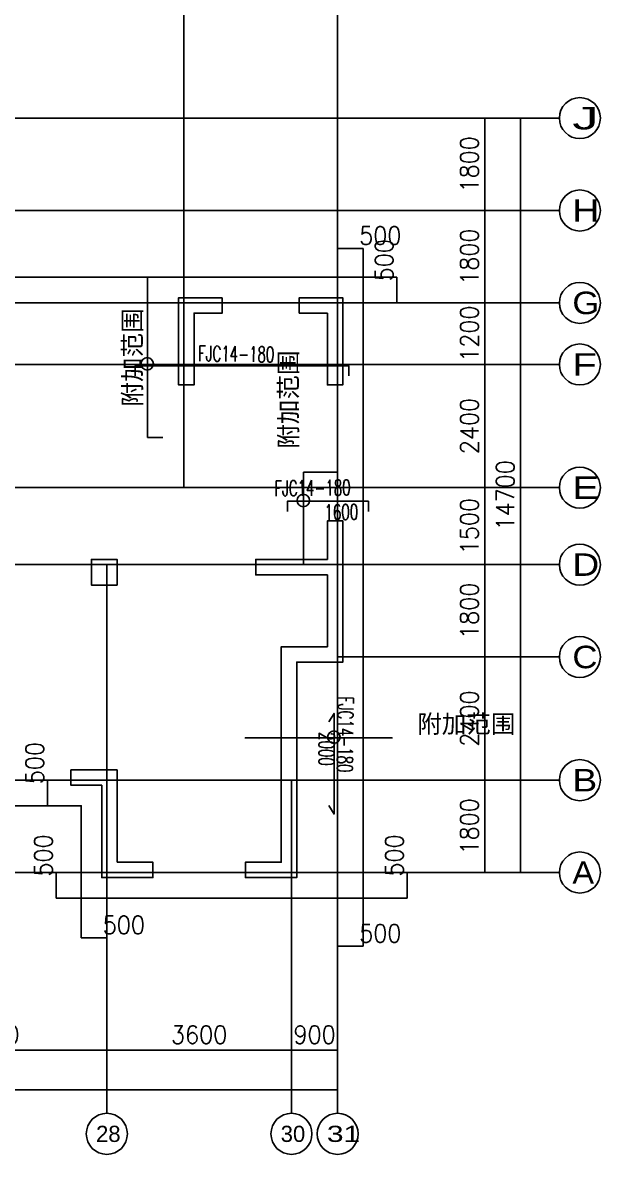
# Model space of a CAD drawing. Extents: x 628064 to 742735, y -407363 to -122417.
# Drawn here: x 717932 to 729197, y -383324 to -361271 of the extents above; entities that cross this region are included whole.
import ezdxf

# ---------------------------------------------------------------- set-up
doc = ezdxf.new("R2010")
doc.units = 0
doc.header["$LTSCALE"] = 100
for name, color, linetype in [('AXIS', 3, 'Continuous'), ('COLU', 255, 'Continuous'), ('DIM', 3, 'Continuous'), ('dim-wall', 7, 'Continuous'), ('dote', 253, 'Continuous'), ('WALL', 255, 'Continuous'), ('Z-CT', 2, 'Continuous'), ('支座钢筋标注', 173, 'Continuous'), ('板底钢筋', 24, 'Continuous'), ('楼板负筋钢筋', 1, 'Continuous')]:
    doc.layers.add(name, color=color, linetype=linetype)
doc.styles.add('hztxt', font='hztxt')
doc.styles.get("Standard").update_dxf_attribs({"font": 'standard'})
doc.dimstyles.get("Standard").update_dxf_attribs({"dimtxt": 351, "dimasz": 0.18, "dimexe": 0.18, "dimexo": 0.0625, "dimgap": 0.09, "dimtad": 0, "dimtoh": 1, "dimdec": 0, "dimzin": 0, "dimdsep": 46, "dimcen": 0.09, "dimadec": 0, "dimazin": 0, "dimtfac": 1, "dimtdec": 4, "dimtofl": 0, "dimtmove": 0, "dimatfit": 3, "dimfxl": 250, "dimtolj": 1, "dimtzin": 0, "dimarcsym": 0})

# ---------------------------------------------------------------- blocks, each defined once
blk = doc.blocks.new('_AXISO')
blk.add_circle((0, 0), 0.5)
blk = doc.blocks.new('*D160')
at = {"layer": 'AXIS', "color": 0, "linetype": 'ByBlock', "lineweight": -2}
for p, q in [((674274.0329612452, -380232.4316317284), (674274.0329612452, -382067.4580895817)), ((724074.0329612474, -380232.4316317284), (724074.0329612474, -382067.4580895817)), ((674274.0329612452, -382067.2780895817), (724074.0329612474, -382067.2780895817))]:
    blk.add_line(p, q, dxfattribs=at)
for points in [[(674274.0329612452, -382067.2780895817), (674274.2129612452, -382067.2481170864), (674274.2129612452, -382067.308062077)], [(724074.0329612474, -382067.2780895817), (724073.8529612473, -382067.308062077), (724073.8529612473, -382067.2481170864)]]:
    blk.add_solid(points, dxfattribs=at)
at = {"layer": 'AXIS', "color": 0, "linetype": 'Continuous', "lineweight": -2, "insert": (699174.0329612463, -381767.2780895816), "char_height": 351, "width": 1168.050000000001, "attachment_point": 5}
blk.add_mtext('49800', dxfattribs=at)
blk = doc.blocks.new('*D56')
at = {"layer": 'AXIS', "color": 0, "linetype": 'ByBlock', "lineweight": -2}
for p, q in [((723174.0329612513, -380232.4316317284), (723174.0329612513, -381292.3791794995)), ((724074.0329612474, -380232.4316317284), (724074.0329612474, -381292.3791794995)), ((723174.0329612513, -381292.1991794995), (724074.0329612474, -381292.1991794995))]:
    blk.add_line(p, q, dxfattribs=at)
for points in [[(723174.0329612513, -381292.1991794995), (723174.2129612514, -381292.1692070042), (723174.2129612514, -381292.2291519949)], [(724074.0329612474, -381292.1991794995), (724073.8529612473, -381292.2291519949), (724073.8529612473, -381292.1692070042)]]:
    blk.add_solid(points, dxfattribs=at)
at = {"layer": 'AXIS', "color": 0, "linetype": 'Continuous', "lineweight": -2, "insert": (723624.0329612494, -380992.1991794995), "char_height": 351, "width": 651.2999999999993, "attachment_point": 5}
blk.add_mtext('900', dxfattribs=at)
blk = doc.blocks.new('*D94')
at = {"layer": 'AXIS', "color": 0, "linetype": 'ByBlock', "lineweight": -2}
for p, q in [((719574.0329612518, -380232.4316317284), (719574.0329612518, -381292.3791794995)), ((723174.0329612513, -380232.4316317284), (723174.0329612513, -381292.3791794995)), ((719574.0329612518, -381292.1991794995), (723174.0329612513, -381292.1991794995))]:
    blk.add_line(p, q, dxfattribs=at)
for points in [[(719574.0329612518, -381292.1991794995), (719574.2129612518, -381292.1692070042), (719574.2129612518, -381292.2291519949)], [(723174.0329612513, -381292.1991794995), (723173.8529612513, -381292.2291519949), (723173.8529612513, -381292.1692070042)]]:
    blk.add_solid(points, dxfattribs=at)
at = {"layer": 'AXIS', "color": 0, "linetype": 'Continuous', "lineweight": -2, "insert": (721374.0329612516, -380992.1991794995), "char_height": 351, "width": 906.7499999999995, "attachment_point": 5}
blk.add_mtext('3600', dxfattribs=at)
blk = doc.blocks.new('*D34')
at = {"layer": 'AXIS', "color": 0, "linetype": 'ByBlock', "lineweight": -2}
for p, q in [((715074.0329612466, -380232.4316317291), (715074.0329612466, -381292.3791794995)), ((719574.0329612518, -380232.4316317284), (719574.0329612518, -381292.3791794995)), ((715074.0329612466, -381292.1991794995), (719574.0329612518, -381292.1991794995))]:
    blk.add_line(p, q, dxfattribs=at)
for points in [[(715074.0329612466, -381292.1991794995), (715074.2129612466, -381292.1692070042), (715074.2129612466, -381292.2291519949)], [(719574.0329612518, -381292.1991794995), (719573.8529612517, -381292.2291519949), (719573.8529612517, -381292.1692070042)]]:
    blk.add_solid(points, dxfattribs=at)
at = {"layer": 'AXIS', "color": 0, "linetype": 'Continuous', "lineweight": -2, "insert": (717324.0329612494, -380992.1991794995), "char_height": 351, "width": 924.2999999999987, "attachment_point": 5}
blk.add_mtext('4500', dxfattribs=at)
blk = doc.blocks.new('*D292')
at = {"layer": 'AXIS', "color": 0, "linetype": 'ByBlock', "lineweight": -2}
for p, q in [((726252.7702506708, -363132.3691317402), (727641.8872005851, -363132.3691317402)), ((727641.707200585, -377832.3691317142), (727641.707200585, -363132.3691317402)), ((726252.7702506708, -377832.3691317142), (727641.8872005851, -377832.3691317142))]:
    blk.add_line(p, q, dxfattribs=at)
for points in [[(727641.707200585, -363132.3691317402), (727641.7371730804, -363132.5491317402), (727641.6772280897, -363132.5491317402)], [(727641.707200585, -377832.3691317142), (727641.6772280897, -377832.1891317142), (727641.7371730804, -377832.1891317142)]]:
    blk.add_solid(points, dxfattribs=at)
at = {"layer": 'AXIS', "color": 0, "linetype": 'Continuous', "lineweight": -2, "insert": (727341.7072005852, -370482.3691317271), "char_height": 351, "width": 1062.749999999999, "attachment_point": 5, "rotation": 90}
blk.add_mtext('14700', dxfattribs=at)
blk = doc.blocks.new('*D325')
at = {"layer": 'AXIS', "color": 0, "linetype": 'ByBlock', "lineweight": -2}
for p, q in [((726252.7702506708, -363132.3691317402), (726941.9193815049, -363132.3691317402)), ((726941.7393815048, -364932.3691317145), (726941.7393815048, -363132.3691317402)), ((726252.7702506708, -364932.3691317145), (726941.9193815049, -364932.3691317145))]:
    blk.add_line(p, q, dxfattribs=at)
for points in [[(726941.7393815048, -363132.3691317402), (726941.7693540002, -363132.5491317402), (726941.7094090094, -363132.5491317402)], [(726941.7393815048, -364932.3691317145), (726941.7094090094, -364932.1891317145), (726941.7693540002, -364932.1891317145)]]:
    blk.add_solid(points, dxfattribs=at)
at = {"layer": 'AXIS', "color": 0, "linetype": 'Continuous', "lineweight": -2, "insert": (726641.739381505, -364032.3691317272), "char_height": 351, "width": 807.299999999999, "attachment_point": 5, "rotation": 90}
blk.add_mtext('1800', dxfattribs=at)
blk = doc.blocks.new('*D219')
at = {"layer": 'AXIS', "color": 0, "linetype": 'ByBlock', "lineweight": -2}
for p, q in [((726252.7702506708, -364932.3691317145), (726941.9193815049, -364932.3691317145)), ((726941.7393815048, -366732.3691317079), (726941.7393815048, -364932.3691317145)), ((726252.7702506708, -366732.3691317079), (726941.9193815049, -366732.3691317079))]:
    blk.add_line(p, q, dxfattribs=at)
for points in [[(726941.7393815048, -364932.3691317145), (726941.7693540002, -364932.5491317145), (726941.7094090094, -364932.5491317145)], [(726941.7393815048, -366732.3691317079), (726941.7094090094, -366732.1891317079), (726941.7693540002, -366732.1891317079)]]:
    blk.add_solid(points, dxfattribs=at)
at = {"layer": 'AXIS', "color": 0, "linetype": 'Continuous', "lineweight": -2, "insert": (726641.739381505, -365832.3691317111), "char_height": 351, "width": 807.299999999999, "attachment_point": 5, "rotation": 90}
blk.add_mtext('1800', dxfattribs=at)
blk = doc.blocks.new('*D256')
at = {"layer": 'AXIS', "color": 0, "linetype": 'ByBlock', "lineweight": -2}
for p, q in [((726252.7702506708, -366732.3691317079), (726941.9193815049, -366732.3691317079)), ((726941.7393815048, -367932.3691317077), (726941.7393815048, -366732.3691317079)), ((726252.7702506708, -367932.3691317077), (726941.9193815049, -367932.3691317077))]:
    blk.add_line(p, q, dxfattribs=at)
for points in [[(726941.7393815048, -366732.3691317079), (726941.7693540002, -366732.5491317079), (726941.7094090094, -366732.5491317079)], [(726941.7393815048, -367932.3691317077), (726941.7094090094, -367932.1891317077), (726941.7693540002, -367932.1891317077)]]:
    blk.add_solid(points, dxfattribs=at)
at = {"layer": 'AXIS', "color": 0, "linetype": 'Continuous', "lineweight": -2, "insert": (726641.739381505, -367332.3691317076), "char_height": 351, "width": 807.299999999999, "attachment_point": 5, "rotation": 90}
blk.add_mtext('1200', dxfattribs=at)
blk = doc.blocks.new('*D123')
at = {"layer": 'AXIS', "color": 0, "linetype": 'ByBlock', "lineweight": -2}
for p, q in [((726252.7702506708, -367932.3691317077), (726941.9193815049, -367932.3691317077)), ((726941.7393815048, -370332.3691317107), (726941.7393815048, -367932.3691317077)), ((726252.7702506708, -370332.3691317107), (726941.9193815049, -370332.3691317107))]:
    blk.add_line(p, q, dxfattribs=at)
for points in [[(726941.7393815048, -367932.3691317077), (726941.7693540002, -367932.5491317077), (726941.7094090094, -367932.5491317077)], [(726941.7393815048, -370332.3691317107), (726941.7094090094, -370332.1891317107), (726941.7693540002, -370332.1891317107)]]:
    blk.add_solid(points, dxfattribs=at)
at = {"layer": 'AXIS', "color": 0, "linetype": 'Continuous', "lineweight": -2, "insert": (726641.739381505, -369132.3691317091), "char_height": 351, "width": 918.4499999999996, "attachment_point": 5, "rotation": 90}
blk.add_mtext('2400', dxfattribs=at)
blk = doc.blocks.new('*D226')
at = {"layer": 'AXIS', "color": 0, "linetype": 'ByBlock', "lineweight": -2}
for p, q in [((726252.7702506708, -370332.3691317107), (726941.9193815049, -370332.3691317107)), ((726941.7393815048, -371832.369131733), (726941.7393815048, -370332.3691317107)), ((726252.7702506708, -371832.369131733), (726941.9193815049, -371832.369131733))]:
    blk.add_line(p, q, dxfattribs=at)
for points in [[(726941.7393815048, -370332.3691317107), (726941.7693540002, -370332.5491317107), (726941.7094090094, -370332.5491317107)], [(726941.7393815048, -371832.369131733), (726941.7094090094, -371832.189131733), (726941.7693540002, -371832.189131733)]]:
    blk.add_solid(points, dxfattribs=at)
at = {"layer": 'AXIS', "color": 0, "linetype": 'Continuous', "lineweight": -2, "insert": (726641.739381505, -371082.3691317218), "char_height": 351, "width": 807.299999999999, "attachment_point": 5, "rotation": 90}
blk.add_mtext('1500', dxfattribs=at)
blk = doc.blocks.new('*D97')
at = {"layer": 'AXIS', "color": 0, "linetype": 'ByBlock', "lineweight": -2}
for p, q in [((726252.7702506708, -371832.369131733), (726941.9193815049, -371832.369131733)), ((726941.7393815048, -373632.369131716), (726941.7393815048, -371832.369131733)), ((726252.7702506708, -373632.369131716), (726941.9193815049, -373632.369131716))]:
    blk.add_line(p, q, dxfattribs=at)
for points in [[(726941.7393815048, -371832.369131733), (726941.7693540002, -371832.549131733), (726941.7094090094, -371832.549131733)], [(726941.7393815048, -373632.369131716), (726941.7094090094, -373632.189131716), (726941.7693540002, -373632.189131716)]]:
    blk.add_solid(points, dxfattribs=at)
at = {"layer": 'AXIS', "color": 0, "linetype": 'Continuous', "lineweight": -2, "insert": (726641.739381505, -372732.3691317244), "char_height": 351, "width": 807.299999999999, "attachment_point": 5, "rotation": 90}
blk.add_mtext('1800', dxfattribs=at)
blk = doc.blocks.new('*D151')
at = {"layer": 'AXIS', "color": 0, "linetype": 'ByBlock', "lineweight": -2}
for p, q in [((726252.7702506708, -373632.369131716), (726941.9193815049, -373632.369131716)), ((726941.7393815048, -376032.3691317142), (726941.7393815048, -373632.369131716)), ((726252.7702506708, -376032.3691317142), (726941.9193815049, -376032.3691317142))]:
    blk.add_line(p, q, dxfattribs=at)
for points in [[(726941.7393815048, -373632.369131716), (726941.7693540002, -373632.549131716), (726941.7094090094, -373632.549131716)], [(726941.7393815048, -376032.3691317142), (726941.7094090094, -376032.1891317142), (726941.7693540002, -376032.1891317142)]]:
    blk.add_solid(points, dxfattribs=at)
at = {"layer": 'AXIS', "color": 0, "linetype": 'Continuous', "lineweight": -2, "insert": (726641.739381505, -374832.369131715), "char_height": 351, "width": 918.4499999999996, "attachment_point": 5, "rotation": 90}
blk.add_mtext('2400', dxfattribs=at)
blk = doc.blocks.new('*D32')
at = {"layer": 'AXIS', "color": 0, "linetype": 'ByBlock', "lineweight": -2}
for p, q in [((726252.7702506708, -376032.3691317142), (726941.9193815049, -376032.3691317142)), ((726941.7393815048, -377832.3691317142), (726941.7393815048, -376032.3691317142)), ((726252.7702506708, -377832.3691317142), (726941.9193815049, -377832.3691317142))]:
    blk.add_line(p, q, dxfattribs=at)
for points in [[(726941.7393815048, -376032.3691317142), (726941.7693540002, -376032.5491317142), (726941.7094090094, -376032.5491317142)], [(726941.7393815048, -377832.3691317142), (726941.7094090094, -377832.1891317142), (726941.7693540002, -377832.1891317142)]]:
    blk.add_solid(points, dxfattribs=at)
at = {"layer": 'AXIS', "color": 0, "linetype": 'Continuous', "lineweight": -2, "insert": (726641.739381505, -376932.369131714), "char_height": 351, "width": 807.299999999999, "attachment_point": 5, "rotation": 90}
blk.add_mtext('1800', dxfattribs=at)
blk = doc.blocks.new('*D155')
at = {"layer": 'dim-wall', "color": 0, "linetype": 'ByBlock', "lineweight": -2}
for p, q in [((720536.0260799257, -366232.3691317072), (720365.8531951815, -366232.3691317072)), ((720366.0331951815, -366232.3691317072), (720366.0331951815, -369357.3690124979)), ((720663.970435018, -369357.3690124979), (720365.8531951815, -369357.3690124979))]:
    blk.add_line(p, q, dxfattribs=at)
for points in [[(720366.0331951815, -366232.3691317072), (720366.0631676769, -366232.5491317072), (720366.0032226861, -366232.5491317072)], [(720366.0331951815, -369357.3690124979), (720366.0032226861, -369357.1890124979), (720366.0631676769, -369357.1890124979)]]:
    blk.add_solid(points, dxfattribs=at)
at = {"layer": 'dim-wall', "color": 0, "linetype": 'Continuous', "lineweight": -2, "insert": (720090.5331951815, -367794.8690721024), "char_height": 351, "width": 1906.320000000002, "attachment_point": 5, "rotation": 90}
blk.add_mtext('\\A1;附加范围', dxfattribs=at)
blk = doc.blocks.new('*D90')
at = {"layer": 'dim-wall', "color": 0, "linetype": 'ByBlock', "lineweight": -2}
for p, q in [((722274.0328301139, -375216.656691091), (722274.0328301139, -375206.2252113198)), ((725140.1457741426, -375206.4052113198), (722274.0328301139, -375206.4052113198)), ((725140.1457741426, -375216.656691091), (725140.1457741426, -375206.2252113198))]:
    blk.add_line(p, q, dxfattribs=at)
for points in [[(722274.0328301139, -375206.4052113198), (722274.212830114, -375206.3752388245), (722274.212830114, -375206.4351838151)], [(725140.1457741426, -375206.4052113198), (725139.9657741425, -375206.4351838151), (725139.9657741425, -375206.3752388245)]]:
    blk.add_solid(points, dxfattribs=at)
at = {"layer": 'dim-wall', "color": 0, "linetype": 'Continuous', "lineweight": -2, "insert": (726582.6894610533, -374956.4052113198), "char_height": 351, "width": 3751.019999999998, "attachment_point": 5}
blk.add_mtext('\\A1;\\A1;\\A1;附加范围', dxfattribs=at)
blk = doc.blocks.new('*D314')
at = {"layer": 'dim-wall', "color": 0, "linetype": 'ByBlock', "lineweight": -2}
for p, q in [((724073.970461244, -370032.3692032326), (723408.0359972152, -370032.3692032326)), ((723408.2159972152, -370032.3692032326), (723408.2159972152, -371832.3689171302)), ((723873.9704731649, -371832.3689171302), (723408.0359972152, -371832.3689171302))]:
    blk.add_line(p, q, dxfattribs=at)
for points in [[(723408.2159972152, -370032.3692032326), (723408.2459697106, -370032.5492032326), (723408.1860247198, -370032.5492032326)], [(723408.2159972152, -371832.3689171302), (723408.1860247198, -371832.1889171302), (723408.2459697106, -371832.1889171302)]]:
    blk.add_solid(points, dxfattribs=at)
at = {"layer": 'dim-wall', "color": 0, "linetype": 'Continuous', "lineweight": -2, "insert": (723132.7159972152, -368617.9442032325), "char_height": 351, "width": 2828.669999999998, "attachment_point": 5, "rotation": 90}
blk.add_mtext('\\A1;\\A1;附加范围', dxfattribs=at)
blk = doc.blocks.new('*D116')
at = {"layer": 'DIM', "color": 0, "linetype": 'ByBlock', "lineweight": -2}
for p, q in [((718598.7922014061, -376032.3691317142), (718419.2246837609, -376032.3691317142)), ((718419.404683761, -376032.3691317142), (718419.404683761, -376532.3691317142)), ((718598.7922014061, -376532.3691317142), (718419.2246837609, -376532.3691317142))]:
    blk.add_line(p, q, dxfattribs=at)
for points in [[(718419.404683761, -376032.3691317142), (718419.4346562563, -376032.5491317142), (718419.3747112656, -376032.5491317142)], [(718419.404683761, -376532.3691317142), (718419.3747112656, -376532.1891317142), (718419.4346562563, -376532.1891317142)]]:
    blk.add_solid(points, dxfattribs=at)
at = {"layer": 'DIM', "color": 0, "linetype": 'Continuous', "lineweight": -2, "insert": (718169.4046837612, -375700.7791317141), "char_height": 351, "width": 663.0000000000007, "attachment_point": 5, "rotation": 90}
blk.add_mtext('500', dxfattribs=at)
blk = doc.blocks.new('*D322')
at = {"layer": 'DIM', "color": 0, "linetype": 'ByBlock', "lineweight": -2}
for p, q in [((719074.0329612525, -378332.4316317142), (719074.0329612525, -379102.4045276569)), ((719574.0329612525, -378332.4316317144), (719574.0329612525, -379102.4045276569)), ((719074.0329612525, -379102.2245276569), (719574.0329612525, -379102.2245276569))]:
    blk.add_line(p, q, dxfattribs=at)
for points in [[(719074.0329612525, -379102.2245276569), (719074.2129612525, -379102.1945551616), (719074.2129612525, -379102.2545001523)], [(719574.0329612525, -379102.2245276569), (719573.8529612524, -379102.2545001523), (719573.8529612524, -379102.1945551616)]]:
    blk.add_solid(points, dxfattribs=at)
at = {"layer": 'DIM', "color": 0, "linetype": 'Continuous', "lineweight": -2, "insert": (719905.6229612526, -378852.2245276569), "char_height": 351, "width": 663.0000000000007, "attachment_point": 5}
blk.add_mtext('500', dxfattribs=at)
blk = doc.blocks.new('*D281')
at = {"layer": 'DIM', "color": 0, "linetype": 'ByBlock', "lineweight": -2}
for p, q in [((719073.9704612528, -377832.3691317142), (718586.3955115102, -377832.3691317142)), ((718586.5755115103, -377832.3691317142), (718586.5755115103, -378332.3691317142)), ((719073.9704612525, -378332.3691317142), (718586.3955115102, -378332.3691317142))]:
    blk.add_line(p, q, dxfattribs=at)
for points in [[(718586.5755115103, -377832.3691317142), (718586.6054840056, -377832.5491317142), (718586.5455390149, -377832.5491317142)], [(718586.5755115103, -378332.3691317142), (718586.5455390149, -378332.1891317142), (718586.6054840056, -378332.1891317142)]]:
    blk.add_solid(points, dxfattribs=at)
at = {"layer": 'DIM', "color": 0, "linetype": 'Continuous', "lineweight": -2, "insert": (718336.5755115104, -377500.7791317141), "char_height": 351, "width": 663.0000000000007, "attachment_point": 5, "rotation": 90}
blk.add_mtext('500', dxfattribs=at)
blk = doc.blocks.new('*D146')
at = {"layer": 'DIM', "color": 0, "linetype": 'ByBlock', "lineweight": -2}
for p, q in [((724074.0329612471, -378332.4316317142), (724074.0329612471, -379268.8805620551)), ((724574.0329612473, -378332.4316317142), (724574.0329612473, -379268.8805620551)), ((724074.0329612471, -379268.7005620551), (724574.0329612473, -379268.7005620551))]:
    blk.add_line(p, q, dxfattribs=at)
for points in [[(724074.0329612471, -379268.7005620551), (724074.2129612472, -379268.6705895598), (724074.2129612472, -379268.7305345504)], [(724574.0329612473, -379268.7005620551), (724573.8529612472, -379268.7305345504), (724573.8529612472, -379268.6705895598)]]:
    blk.add_solid(points, dxfattribs=at)
at = {"layer": 'DIM', "color": 0, "linetype": 'Continuous', "lineweight": -2, "insert": (724905.6229612473, -379018.7005620551), "char_height": 351, "width": 663.0000000000007, "attachment_point": 5}
blk.add_mtext('500', dxfattribs=at)
blk = doc.blocks.new('*D202')
at = {"layer": 'DIM', "color": 0, "linetype": 'ByBlock', "lineweight": -2}
for p, q in [((724574.0954612473, -377832.3691317142), (725429.9304360455, -377832.3691317142)), ((725429.7504360455, -378332.3691317142), (725429.7504360455, -377832.3691317142)), ((724574.0954612473, -378332.3691317142), (725429.9304360455, -378332.3691317142))]:
    blk.add_line(p, q, dxfattribs=at)
for points in [[(725429.7504360455, -377832.3691317142), (725429.7804085409, -377832.5491317142), (725429.7204635501, -377832.5491317142)], [(725429.7504360455, -378332.3691317142), (725429.7204635501, -378332.1891317142), (725429.7804085409, -378332.1891317142)]]:
    blk.add_solid(points, dxfattribs=at)
at = {"layer": 'DIM', "color": 0, "linetype": 'Continuous', "lineweight": -2, "insert": (725179.7504360457, -377500.7791317141), "char_height": 351, "width": 663.0000000000007, "attachment_point": 5, "rotation": 90}
blk.add_mtext('500', dxfattribs=at)
blk = doc.blocks.new('*D78')
at = {"layer": 'DIM', "color": 0, "linetype": 'ByBlock', "lineweight": -2}
for p, q in [((724574.0954612473, -366232.3691317079), (725231.2782300432, -366232.3691317079)), ((725231.0982300432, -366732.3691317077), (725231.0982300432, -366232.3691317079)), ((724574.0954612473, -366732.3691317077), (725231.2782300432, -366732.3691317077))]:
    blk.add_line(p, q, dxfattribs=at)
for points in [[(725231.0982300432, -366232.3691317079), (725231.1282025386, -366232.5491317079), (725231.0682575478, -366232.5491317079)], [(725231.0982300432, -366732.3691317077), (725231.0682575478, -366732.1891317077), (725231.1282025386, -366732.1891317077)]]:
    blk.add_solid(points, dxfattribs=at)
at = {"layer": 'DIM', "color": 0, "linetype": 'Continuous', "lineweight": -2, "insert": (724981.0982300434, -365900.7791317078), "char_height": 351, "width": 663.0000000000007, "attachment_point": 5, "rotation": 90}
blk.add_mtext('500', dxfattribs=at)
blk = doc.blocks.new('*D113')
at = {"layer": 'DIM', "color": 0, "linetype": 'ByBlock', "lineweight": -2}
for p, q in [((724074.0329612471, -366232.3066317079), (724074.0329612471, -365669.9926788607)), ((724074.0329612471, -365670.1726788607), (724574.0329612473, -365670.1726788607)), ((724574.0329612473, -366232.3066317079), (724574.0329612473, -365669.9926788607))]:
    blk.add_line(p, q, dxfattribs=at)
for points in [[(724074.0329612471, -365670.1726788607), (724074.2129612472, -365670.1427063654), (724074.2129612472, -365670.2026513561)], [(724574.0329612473, -365670.1726788607), (724573.8529612472, -365670.2026513561), (724573.8529612472, -365670.1427063654)]]:
    blk.add_solid(points, dxfattribs=at)
at = {"layer": 'DIM', "color": 0, "linetype": 'Continuous', "lineweight": -2, "insert": (724905.6229612473, -365420.1726788607), "char_height": 351, "width": 663.0000000000007, "attachment_point": 5}
blk.add_mtext('500', dxfattribs=at)

msp = doc.modelspace()

# ---------------------------------------------------------------- linework, layer by layer
at = {"layer": 'AXIS'}
for p, q in [((726174.0329612509, -363132.3691317402), (728396.6789548007, -363132.3691317402)), ((726174.0329612509, -364932.3691317145), (728396.6789548007, -364932.3691317145)), ((726174.0329612528, -366732.3691317079), (728396.6789548026, -366732.3691317079)), ((726174.0329612528, -367932.3691317077), (728396.6789548026, -367932.3691317077)), ((726174.0329612528, -370332.3691317107), (728396.6789548026, -370332.3691317107)), ((726174.0329612528, -371832.369131733), (728396.6789548026, -371832.369131733)), ((726174.0329612528, -373632.369131716), (728396.6789548026, -373632.369131716)), ((726174.0329612528, -376032.3691317142), (728396.6789548026, -376032.3691317142)), ((726174.0329612528, -377832.3691317142), (728396.6789548026, -377832.3691317142)), ((719574.0329612518, -380232.3691317289), (719574.0329612518, -382524.2614373542)), ((723174.0329612513, -380232.3691317289), (723174.0329612513, -382524.2614373542)), ((724074.0329612471, -380232.3691317284), (724074.0329612471, -382524.2614373538))]:
    msp.add_line(p, q, dxfattribs=at)
at = {"layer": 'COLU'}
msp.add_lwpolyline([(719774.0329353539, -372232.3691410053), (719774.0329353539, -371732.3691410053), (719274.0329353539, -371732.3691410053), (719274.0329353539, -372232.3691410053)], close=True, dxfattribs=at)
at = {"layer": 'dim-wall'}
for centre in [(720361.7229545456, -367920.271397814), (723403.9057565794, -370584.2550929269), (723999.6452589672, -375194.3074774268)]:
    msp.add_circle(centre, 121.8344184453352, dxfattribs=at)
at = {"layer": 'dote'}
for p, q in [((721074.0329612453, -360131.3751968176), (721074.0329612416, -370332.3691317107)), ((724074.0329612471, -360131.3751968176), (724074.0329612471, -380232.3691317284)), ((671970.643900892, -363132.3691317402), (726174.0329612509, -363132.3691317402)), ((671970.643900892, -364932.3691317145), (726174.0329612509, -364932.3691317145)), ((671970.6439008914, -366732.3691317079), (726174.0329612513, -366732.3691317077)), ((726174.0329612513, -367932.3691317077), (710474.0329612456, -367932.3691317077)), ((671970.6439008901, -370332.3691317109), (726174.0329612528, -370332.3691317107)), ((726174.0329612519, -371832.369131733), (671970.643900891, -371832.369131733)), ((719574.032961255, -371832.369131733), (719574.0329612518, -380232.3691317284)), ((726174.0329612519, -373632.369131716), (724074.0329612471, -373632.369131716)), ((671970.6439008901, -376032.3691317142), (726174.0329612528, -376032.3691317142)), ((723174.0329612517, -376032.3691317142), (723174.0329612513, -380232.3691317284)), ((672270.6439008903, -377832.3691317142), (726174.0329612528, -377832.3691317142))]:
    msp.add_line(p, q, dxfattribs=at)
at = {"layer": 'WALL'}
for points in [[(721824.0329353538, -366632.3691410053), (720974.0329353538, -366632.3691410053), (720974.0329353538, -368332.3691410053), (721274.0329353538, -368332.3691410053), (721274.0329353538, -366932.3691410053), (721824.0329353538, -366932.3691410053)], [(723874.0329353539, -366932.3691410053), (723874.0329353539, -368332.3691410053), (724174.0329353539, -368332.3691410053), (724174.0329353539, -366632.3691410053), (723324.0329353538, -366632.3691410053), (723324.0329353538, -366932.3691410053)], [(723876.0329353538, -372032.3691410053), (723876.0329353538, -373432.3691410053), (722976.0329353538, -373432.3691410053), (722976.0329353538, -377632.3691780659), (722276.0329353538, -377632.3691780659), (722276.0329353538, -377932.3691410052), (723276.0329353536, -377932.3691410052), (723276.0329353538, -373732.3691410053), (724176.0329353538, -373732.3691410053), (724176.0329353536, -370982.3691410053), (723876.0329353538, -370982.3691410053), (723876.0329353538, -371732.3691410053), (722476.0329353539, -371732.3691410053), (722476.0329353539, -372032.3691410053)], [(719774.0329801951, -377632.3691780659), (720474.0329614634, -377632.3691780659), (720474.0329614634, -377932.3691410052), (719474.0329614636, -377932.3691410052), (719474.0329614643, -376132.3691780659), (718874.0329801952, -376132.3691780659), (718874.0329801952, -375832.3691780659), (719774.0329801951, -375832.3691780659)]]:
    msp.add_lwpolyline(points, close=True, dxfattribs=at)
at = {"layer": 'Z-CT'}
msp.add_lwpolyline([(691174.0329612306, -366232.3691317079), (707774.032961245, -366232.3691317079), (707774.0329612446, -364432.3691317144), (709874.0329612453, -364432.3691317142), (709874.0329612453, -362632.3691317403), (713674.032961243, -362632.3691317403), (713674.032961243, -364432.3691317142), (715774.0329612436, -364432.3691317144), (715774.0329612432, -366232.3691317079), (724574.0329612473, -366232.3691317079), (724574.0329612473, -378332.3691317142), (719074.0329612525, -378332.3691317142), (719074.0329612532, -376532.3691317142), (704474.0329612338, -376532.3691317142)], dxfattribs=at)
at = {"layer": '板底钢筋'}
msp.add_lwpolyline([(723903.9554996025, -376527.5317505525), (724003.9554996028, -376694.1989258454), (724003.9554996028, -374730.3681517195), (723903.9554996025, -374897.0353270121)], dxfattribs=at)
at = {"layer": '楼板负筋钢筋'}
for points in [[(724291.5697486672, -368156.3680449294), (724291.5697486672, -367956.3680449295), (720126.9183447734, -367956.3692411186), (720126.9183447734, -368156.3692411185)], [(724674.0329254812, -370796.3524632464), (724674.0329254812, -370596.3524632464), (723096.3223487886, -370596.352916403), (723096.3223487886, -370796.3529164031)]]:
    msp.add_lwpolyline(points, dxfattribs=at)

# ---------------------------------------------------------------- block references
at = {"layer": 'AXIS'}
ref = msp.add_blockref('_AXISO', (728796.6789548007, -363132.3691317402), dxfattribs=dict(at, xscale=800, yscale=800))
ref.add_attrib('A', 'J', (728650.5491881064, -363351.5637817817), dxfattribs={"height": 438.389300082849, "style": 'hztxt', "width": 1.733333333333179})
ref = msp.add_blockref('_AXISO', (728796.6789548007, -364932.3691317145), dxfattribs=dict(at, xscale=800, yscale=800))
ref.add_attrib('A', 'H', (728650.5491881064, -365151.5637817559), dxfattribs={"height": 438.389300082849, "style": 'hztxt', "width": 1.238095238095128})
ref = msp.add_blockref('_AXISO', (728796.6789547988, -366732.3691317079), dxfattribs=dict(at, xscale=800, yscale=800))
ref.add_attrib('A', 'G', (728650.5491881046, -366951.5637817493), dxfattribs={"height": 438.389300082849, "style": 'hztxt', "width": 1.155555555555453})
ref = msp.add_blockref('_AXISO', (728796.6789547988, -367932.3691317077), dxfattribs=dict(at, xscale=800, yscale=800))
ref.add_attrib('A', 'F', (728650.5491881046, -368151.563781749), dxfattribs={"height": 438.389300082849, "style": 'hztxt', "width": 1.333333333333215})
ref = msp.add_blockref('_AXISO', (728796.6789547988, -370332.3691317107), dxfattribs=dict(at, xscale=800, yscale=800))
ref.add_attrib('A', 'E', (728650.5491881046, -370551.5637817522), dxfattribs={"height": 438.389300082849, "style": 'hztxt', "width": 1.333333333333215})
ref = msp.add_blockref('_AXISO', (728796.6789547988, -371832.369131733), dxfattribs=dict(at, xscale=800, yscale=800))
ref.add_attrib('A', 'D', (728650.5491881046, -372051.5637817744), dxfattribs={"height": 438.389300082849, "style": 'hztxt', "width": 1.238095238095128})
ref = msp.add_blockref('_AXISO', (728796.6789547988, -373632.369131716), dxfattribs=dict(at, xscale=800, yscale=800))
ref.add_attrib('A', 'C', (728650.5491881046, -373851.5637817574), dxfattribs={"height": 438.389300082849, "style": 'hztxt', "width": 1.155555555555453})
ref = msp.add_blockref('_AXISO', (728796.6789547988, -376032.3691317142), dxfattribs=dict(at, xscale=800, yscale=800))
ref.add_attrib('A', 'B', (728650.5491881046, -376251.5637817556), dxfattribs={"height": 438.389300082849, "style": 'hztxt', "width": 1.238095238095128})
ref = msp.add_blockref('_AXISO', (728796.6789547988, -377832.3691317142), dxfattribs=dict(at, xscale=800, yscale=800))
ref.add_attrib('A', 'A', (728650.5491881046, -378051.5637817556), dxfattribs={"height": 438.389300082849, "style": 'hztxt', "width": 1.083333333333237})
ref = msp.add_blockref('_AXISO', (719574.0329612518, -382924.2614373537), dxfattribs=dict(at, xscale=800, yscale=800))
ref.add_attrib('A', '28', (719363.5314146543, -383082.1375973021), dxfattribs={"height": 315.7523198962622, "style": 'hztxt', "width": 1.019607843137573})
ref = msp.add_blockref('_AXISO', (723174.0329612513, -382924.2614373537), dxfattribs=dict(at, xscale=800, yscale=800))
ref.add_attrib('A', '30', (722963.5314146538, -383082.1375973021), dxfattribs={"height": 315.7523198962622, "style": 'hztxt', "width": 1.019607843137573})
ref = msp.add_blockref('_AXISO', (724074.0329612471, -382924.2614373533), dxfattribs=dict(at, xscale=800, yscale=800))
ref.add_attrib('A', '31', (723863.5314146496, -383082.1375973016), dxfattribs={"height": 315.7523198962622, "style": 'hztxt', "width": 1.386666666667099})

# ---------------------------------------------------------------- texts
at = {"layer": '支座钢筋标注', "color": 47, "width": 0.7}
for s, rotation, p in [('FJC14-180', 359.1802937619548, (721353.2221198673, -367867.1994803695)), ('FJC14-180', 0.6967730823074292, (722844.7483725132, -370498.3547785628)), ('1600', 0.6967730823074292, (723820.1921504217, -370962.5445146776)), ('FJC14-180', 269.1802937685765, (724084.6009121509, -374395.7630874997)), ('2000', 269.1802937685765, (723713.179650231, -375094.5648916416))]:
    msp.add_text(s, height=300, rotation=rotation, dxfattribs=at).set_placement(p)

# ---------------------------------------------------------------- dimensions: what is measured, and where the dimension line sits
at = {"layer": 'AXIS'}
for base, p1, p2, picture, middle in [((727641.707200585, -363132.3691317402), (726252.7077506708, -377832.3691317142), (726252.7077506708, -363132.3691317402), '*D292', (727341.7072005852, -370482.3691317271)), ((726941.7393815048, -363132.3691317402), (726252.7077506708, -364932.3691317145), (726252.7077506708, -363132.3691317402), '*D325', (726641.739381505, -364032.3691317272)), ((726941.7393815048, -364932.3691317145), (726252.7077506708, -366732.3691317079), (726252.7077506708, -364932.3691317145), '*D219', (726641.739381505, -365832.3691317111)), ((726941.7393815048, -366732.3691317079), (726252.7077506708, -367932.3691317077), (726252.7077506708, -366732.3691317079), '*D256', (726641.739381505, -367332.3691317076)), ((726941.7393815048, -367932.3691317077), (726252.7077506708, -370332.3691317107), (726252.7077506708, -367932.3691317077), '*D123', (726641.739381505, -369132.3691317091)), ((726941.7393815048, -370332.3691317107), (726252.7077506708, -371832.369131733), (726252.7077506708, -370332.3691317107), '*D226', (726641.739381505, -371082.3691317218)), ((726941.7393815048, -371832.369131733), (726252.7077506708, -373632.369131716), (726252.7077506708, -371832.369131733), '*D97', (726641.739381505, -372732.3691317244)), ((726941.7393815048, -373632.369131716), (726252.7077506708, -376032.3691317142), (726252.7077506708, -373632.369131716), '*D151', (726641.739381505, -374832.369131715)), ((726941.7393815048, -376032.3691317142), (726252.7077506708, -377832.3691317142), (726252.7077506708, -376032.3691317142), '*D32', (726641.739381505, -376932.369131714))]:
    dim = msp.add_linear_dim(base=base, p1=p1, p2=p2, angle=90, dimstyle='Standard', dxfattribs=at)
    dim.commit()
    dim.dimension.update_dxf_attribs({"geometry": picture, "text_midpoint": middle})
for base, p1, p2, picture, middle in [((724074.0329612474, -382067.2780895817), (674274.0329612452, -380232.3691317284), (724074.0329612474, -380232.3691317284), '*D160', (699174.0329612463, -381767.2780895816)), ((719574.0329612518, -381292.1991794995), (715074.0329612466, -380232.3691317291), (719574.0329612518, -380232.3691317284), '*D34', (717324.0329612494, -380992.1991794995)), ((723174.0329612513, -381292.1991794995), (719574.0329612518, -380232.3691317284), (723174.0329612513, -380232.3691317284), '*D94', (721374.0329612516, -380992.1991794995)), ((724074.0329612474, -381292.1991794995), (723174.0329612513, -380232.3691317284), (724074.0329612474, -380232.3691317284), '*D56', (723624.0329612494, -380992.1991794995))]:
    dim = msp.add_linear_dim(base=base, p1=p1, p2=p2, dimstyle='Standard', dxfattribs=at)
    dim.commit()
    dim.dimension.update_dxf_attribs({"geometry": picture, "text_midpoint": middle})
at = {"layer": 'DIM'}
for base, p1, p2, picture, middle in [((724574.0329612473, -365670.1726788607), (724074.0329612471, -366232.3691317079), (724574.0329612473, -366232.3691317079), '*D113', (724324.0329612473, -365420.1726788607)), ((719574.0329612525, -379102.2245276569), (719074.0329612525, -378332.3691317142), (719574.0329612525, -378332.3691317144), '*D322', (719324.0329612526, -378852.2245276569)), ((724574.0329612473, -379268.7005620551), (724074.0329612471, -378332.3691317142), (724574.0329612473, -378332.3691317142), '*D146', (724324.0329612473, -379018.7005620551))]:
    dim = msp.add_linear_dim(base=base, p1=p1, p2=p2, dimstyle='Standard', dxfattribs=at)
    dim.commit()
    dim.dimension.update_dxf_attribs({"geometry": picture, "text_midpoint": middle})
for base, p1, p2, picture, middle in [((725231.0982300432, -366232.3691317079), (724574.0329612473, -366732.3691317077), (724574.0329612473, -366232.3691317079), '*D78', (724981.0982300434, -366482.3691317077)), ((718419.404683761, -376532.3691317142), (718598.8547014061, -376032.3691317142), (718598.8547014061, -376532.3691317142), '*D116', (718169.4046837612, -376282.3691317141)), ((718586.5755115103, -378332.3691317142), (719074.0329612528, -377832.3691317142), (719074.0329612525, -378332.3691317142), '*D281', (718336.5755115104, -378082.3691317141)), ((725429.7504360455, -377832.3691317142), (724574.0329612473, -378332.3691317142), (724574.0329612473, -377832.3691317142), '*D202', (725179.7504360457, -378082.3691317141))]:
    dim = msp.add_linear_dim(base=base, p1=p1, p2=p2, angle=90, dimstyle='Standard', dxfattribs=at)
    dim.commit()
    dim.dimension.update_dxf_attribs({"geometry": picture, "text_midpoint": middle})
at = {"layer": 'dim-wall'}
for base, p1, p2, angle, text, picture, middle in [((720366.0331951815, -369357.3690124979), (720536.0885799257, -366232.3691317072), (720664.032935018, -369357.3690124979), 90, '\\A1;\\A1;附加范围', '*D155', (720090.5331951815, -367794.8690721024)), ((723408.2159972152, -371832.3689171302), (724074.032961244, -370032.3692032326), (723874.0329731649, -371832.3689171302), 90, '\\A1;\\A1;\\A1;附加范围', '*D314', (723132.7159972152, -370932.3690601813)), ((722274.0328301139, -375206.4052113198), (725140.1457741426, -375216.719191091), (722274.0328301139, -375216.719191091), 180, '\\A1;\\A1;\\A1;\\A1;附加范围', '*D90', (723274.032989039, -374956.4052113198))]:
    dim = msp.add_linear_dim(base=base, p1=p1, p2=p2, angle=angle, text=text, dimstyle='Standard', dxfattribs=at)
    dim.commit()
    dim.dimension.update_dxf_attribs({"geometry": picture, "text_midpoint": middle})

doc.saveas('drawing.dxf')
